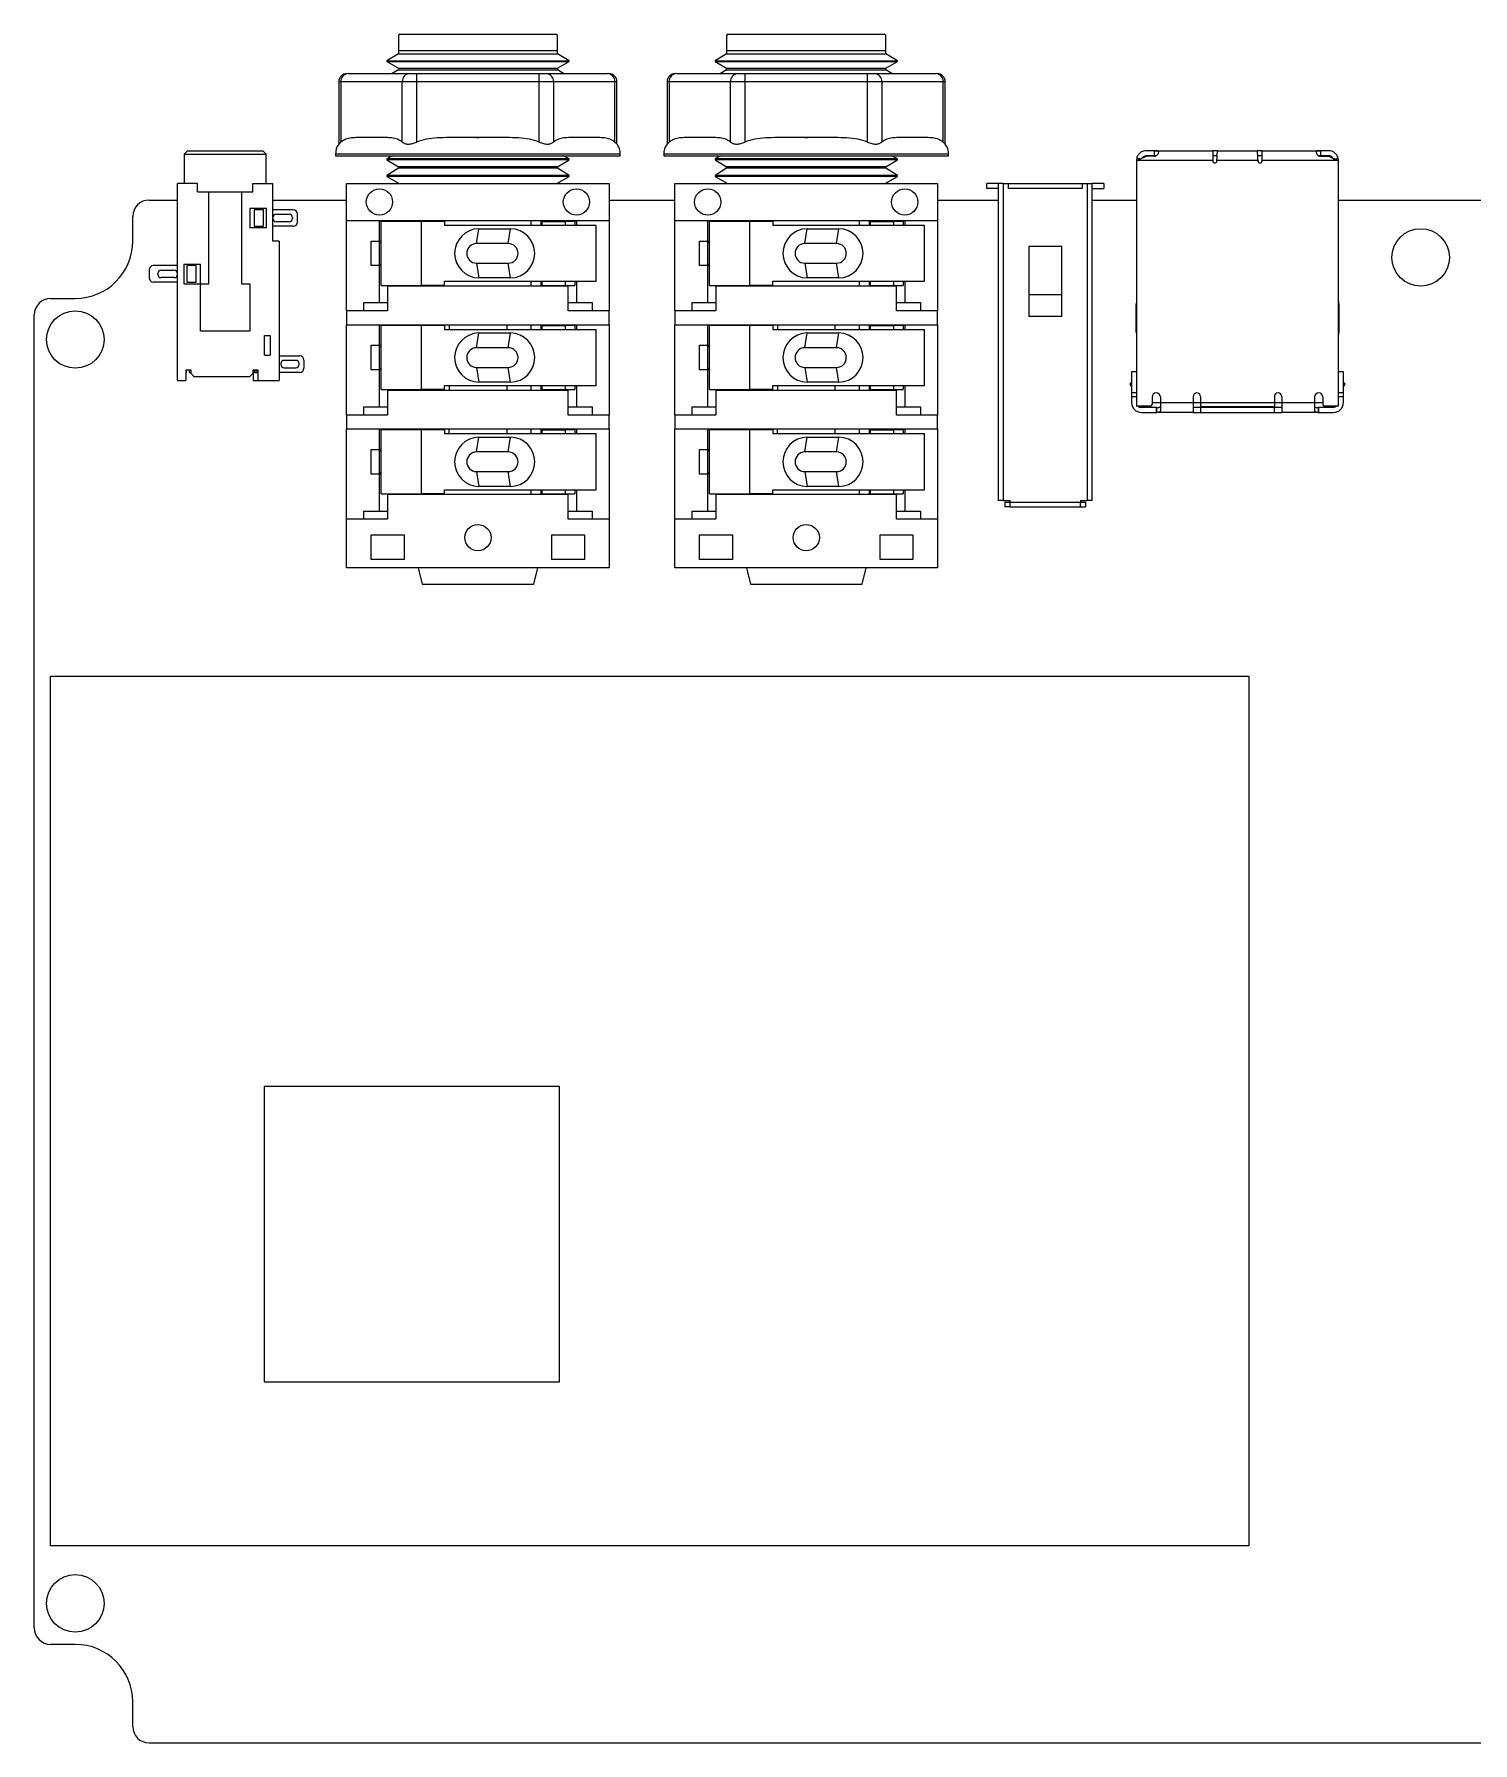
# Model space of a CAD drawing. Header units: millimetres. Extents: x 512 to 696, y 427 to 531.
# Drawn here: x 512.3 to 600, y 426.9 to 531 of the extents above; entities that cross this region are included whole.
import ezdxf

# ---------------------------------------------------------------- set-up
doc = ezdxf.new("R2010")
doc.units = ezdxf.units.MM

msp = doc.modelspace()

# ---------------------------------------------------------------- linework, layer by layer
at = {"color": 7, "linetype": 'Continuous', "lineweight": 15}
for p, q in [((534.51, 530.91), (534.51, 530.01)), ((544.21, 530.01), (544.21, 530.91)), ((554.51, 530.91), (554.51, 530.01)), ((564.21, 530.01), (564.21, 530.91)), ((534.51, 530.01), (534.51, 529.82)), ((534.51, 530.01), (544.21, 530.01)), ((544.21, 529.82), (544.21, 530.01)), ((554.51, 530.01), (554.51, 529.82)), ((554.51, 530.01), (564.21, 530.01)), ((564.21, 529.82), (564.21, 530.01)), ((534.51, 529.82), (533.81, 529.38)), ((533.81, 529.38), (533.81, 529.35)), ((533.81, 529.38), (544.91, 529.38)), ((533.81, 529.35), (534.51, 528.94)), ((533.81, 529.35), (544.91, 529.35)), ((534.51, 528.85), (534.13, 528.61)), ((534.51, 529.82), (544.21, 529.82)), ((534.51, 528.94), (534.51, 528.85)), ((534.51, 528.94), (544.21, 528.94)), ((534.51, 528.85), (544.21, 528.85)), ((544.91, 529.38), (544.21, 529.82)), ((544.21, 528.94), (544.91, 529.35)), ((544.21, 528.85), (544.21, 528.94)), ((544.58, 528.61), (544.21, 528.85)), ((544.91, 529.35), (544.91, 529.38)), ((554.51, 529.82), (553.81, 529.38)), ((553.81, 529.38), (553.81, 529.35)), ((553.81, 529.38), (564.91, 529.38)), ((553.81, 529.35), (554.51, 528.94)), ((553.81, 529.35), (564.91, 529.35)), ((554.51, 528.85), (554.13, 528.61)), ((554.51, 529.82), (564.21, 529.82)), ((554.51, 528.94), (554.51, 528.85)), ((554.51, 528.94), (564.21, 528.94)), ((554.51, 528.85), (564.21, 528.85)), ((564.91, 529.38), (564.21, 529.82)), ((564.21, 528.94), (564.91, 529.35)), ((564.21, 528.85), (564.21, 528.94)), ((564.58, 528.61), (564.21, 528.85)), ((564.91, 529.35), (564.91, 529.38)), ((530.88, 528.11), (530.88, 524.31)), ((531.01, 528.11), (531.01, 524.44)), ((534.75, 528.11), (531.01, 528.11)), ((531.45, 528.61), (535.18, 528.61)), ((534.75, 524.44), (534.75, 528.11)), ((535.62, 528.11), (534.75, 528.11)), ((535.62, 528.61), (535.62, 528.11)), ((535.62, 528.61), (543.09, 528.61)), ((535.62, 528.11), (535.62, 524.44)), ((543.09, 528.11), (535.62, 528.11)), ((543.09, 528.11), (543.09, 528.61)), ((543.09, 524.44), (543.09, 528.11)), ((543.96, 528.11), (543.09, 528.11)), ((543.53, 528.61), (547.27, 528.61)), ((543.96, 528.11), (543.96, 524.44)), ((547.7, 528.11), (543.96, 528.11)), ((547.7, 524.44), (547.7, 528.11)), ((547.83, 524.31), (547.83, 528.11)), ((550.88, 528.11), (550.88, 524.31)), ((551.01, 528.11), (551.01, 524.44)), ((554.75, 528.11), (551.01, 528.11)), ((551.45, 528.61), (555.18, 528.61)), ((554.75, 524.44), (554.75, 528.11)), ((555.62, 528.11), (554.75, 528.11)), ((555.62, 528.61), (555.62, 528.11)), ((555.62, 528.61), (563.09, 528.61)), ((555.62, 528.11), (555.62, 524.44)), ((563.09, 528.11), (555.62, 528.11)), ((563.09, 528.11), (563.09, 528.61)), ((563.09, 524.44), (563.09, 528.11)), ((563.96, 528.11), (563.09, 528.11)), ((563.53, 528.61), (567.27, 528.61)), ((563.96, 528.11), (563.96, 524.44)), ((567.7, 528.11), (563.96, 528.11)), ((567.7, 524.44), (567.7, 528.11)), ((567.83, 524.31), (567.83, 528.11)), ((539.36, 524.71), (537.62, 524.71)), ((539.28, 524.71), (539.43, 524.71)), ((541.1, 524.71), (539.36, 524.71)), ((559.36, 524.71), (557.62, 524.71)), ((559.28, 524.71), (559.43, 524.71)), ((561.1, 524.71), (559.36, 524.71)), ((521.66, 523.91), (521.46, 523.71)), ((521.46, 523.71), (521.46, 521.91)), ((521.46, 523.71), (523.96, 523.71)), ((521.66, 523.91), (526.26, 523.91)), ((523.96, 523.71), (526.46, 523.71)), ((526.46, 523.71), (526.26, 523.91)), ((526.46, 521.91), (526.46, 523.71)), ((530.68, 523.71), (530.68, 523.61)), ((548.03, 523.61), (548.03, 523.71)), ((550.68, 523.71), (550.68, 523.61)), ((568.03, 523.61), (568.03, 523.71)), ((580.58, 523.91), (580.08, 523.91)), ((580.58, 523.91), (584.13, 523.91)), ((580.58, 523.61), (580.58, 523.91)), ((584.13, 523.91), (584.13, 523.31)), ((584.42, 523.91), (584.13, 523.91)), ((584.42, 523.91), (586.83, 523.91)), ((587.13, 523.91), (586.83, 523.91)), ((587.13, 523.31), (587.13, 523.91)), ((587.13, 523.91), (590.68, 523.91)), ((590.68, 523.91), (590.68, 523.61)), ((591.18, 523.91), (590.68, 523.91)), ((530.68, 523.61), (548.03, 523.61)), ((534.13, 523.61), (533.81, 523.41)), ((533.81, 523.41), (533.81, 523.35)), ((544.91, 523.41), (533.81, 523.41)), ((533.81, 523.35), (534.51, 522.94)), ((544.91, 523.35), (533.81, 523.35)), ((534.51, 522.85), (533.81, 522.41)), ((534.51, 522.94), (534.51, 522.85)), ((544.21, 522.94), (534.51, 522.94)), ((544.21, 522.85), (534.51, 522.85)), ((544.21, 522.94), (544.91, 523.35)), ((544.21, 522.85), (544.21, 522.94)), ((544.91, 522.41), (544.21, 522.85)), ((544.91, 523.41), (544.58, 523.61)), ((544.91, 523.35), (544.91, 523.41)), ((550.68, 523.61), (568.03, 523.61)), ((554.13, 523.61), (553.81, 523.41)), ((553.81, 523.41), (553.81, 523.35)), ((564.91, 523.41), (553.81, 523.41)), ((553.81, 523.35), (554.51, 522.94)), ((564.91, 523.35), (553.81, 523.35)), ((554.51, 522.85), (553.81, 522.41)), ((554.51, 522.94), (554.51, 522.85)), ((564.21, 522.94), (554.51, 522.94)), ((564.21, 522.85), (554.51, 522.85)), ((564.21, 522.94), (564.91, 523.35)), ((564.21, 522.85), (564.21, 522.94)), ((564.91, 522.41), (564.21, 522.85)), ((564.91, 523.41), (564.58, 523.61)), ((564.91, 523.35), (564.91, 523.41)), ((579.49, 523.46), (579.47, 523.31)), ((579.48, 523.31), (580.08, 523.58)), ((579.48, 523.31), (579.48, 523.31)), ((579.48, 523.31), (579.48, 508.36)), ((584.13, 523.31), (579.48, 523.31)), ((579.69, 523.41), (579.49, 523.45)), ((580.58, 523.61), (580.08, 523.61)), ((580.58, 523.58), (580.08, 523.58)), ((580.33, 523.61), (580.29, 523.58)), ((584.39, 523.61), (584.13, 523.61)), ((584.13, 523.29), (584.13, 523.31)), ((584.38, 523.31), (584.38, 523.29)), ((586.88, 523.31), (584.38, 523.31)), ((587.13, 523.61), (586.86, 523.61)), ((586.88, 523.31), (586.88, 523.29)), ((587.13, 523.31), (587.13, 523.29)), ((591.78, 523.31), (587.13, 523.31)), ((590.68, 523.61), (590.59, 523.61)), ((591.18, 523.61), (590.68, 523.61)), ((590.68, 523.58), (591.18, 523.58)), ((590.96, 523.58), (590.93, 523.61)), ((591.18, 523.58), (591.78, 523.31)), ((591.47, 523.38), (591.76, 523.45)), ((591.78, 523.31), (591.76, 523.46)), ((591.78, 508.36), (591.78, 523.31)), ((591.78, 523.31), (591.78, 523.31)), ((521.06, 509.91), (521.06, 521.91)), ((522.27, 521.91), (521.06, 521.91)), ((522.27, 521.41), (522.27, 521.91)), ((525.64, 521.41), (525.64, 521.91)), ((525.64, 521.91), (526.86, 521.91)), ((526.86, 518.41), (526.86, 521.91)), ((531.36, 521.91), (547.36, 521.91)), ((531.36, 519.66), (531.36, 521.91)), ((533.81, 522.41), (533.81, 522.35)), ((544.91, 522.41), (533.81, 522.41)), ((533.81, 522.35), (534.56, 521.91)), ((544.91, 522.35), (533.81, 522.35)), ((544.16, 521.91), (544.91, 522.35)), ((544.91, 522.35), (544.91, 522.41)), ((547.36, 521.91), (547.36, 519.66)), ((551.36, 521.91), (567.36, 521.91)), ((551.36, 519.66), (551.36, 521.91)), ((553.81, 522.41), (553.81, 522.35)), ((564.91, 522.41), (553.81, 522.41)), ((553.81, 522.35), (554.56, 521.91)), ((564.91, 522.35), (553.81, 522.35)), ((564.16, 521.91), (564.91, 522.35)), ((564.91, 522.35), (564.91, 522.41)), ((567.36, 521.91), (567.36, 519.66)), ((570.36, 521.61), (570.36, 521.91)), ((571.06, 521.91), (570.36, 521.91)), ((571.06, 521.61), (570.36, 521.61)), ((571.36, 521.91), (571.06, 521.91)), ((571.06, 521.91), (571.06, 502.61)), ((571.36, 521.91), (571.36, 502.61)), ((571.36, 521.91), (571.67, 521.91)), ((571.67, 521.91), (571.67, 521.61)), ((571.67, 521.91), (576.17, 521.91)), ((576.17, 521.61), (571.67, 521.61)), ((576.17, 521.91), (576.17, 521.61)), ((576.17, 521.91), (576.48, 521.91)), ((576.48, 521.91), (576.48, 502.61)), ((576.48, 521.91), (576.78, 521.91)), ((576.78, 502.61), (576.78, 521.91)), ((577.48, 521.91), (576.78, 521.91)), ((576.78, 521.61), (577.48, 521.61)), ((577.48, 521.91), (577.48, 521.61)), ((519.33, 520.91), (521.06, 520.91)), ((522.27, 521.41), (525.64, 521.41)), ((522.96, 515.81), (522.96, 521.41)), ((524.96, 521.41), (524.96, 515.81)), ((526.86, 520.91), (531.36, 520.91)), ((547.36, 520.91), (551.36, 520.91)), ((567.36, 520.91), (571.06, 520.91)), ((576.78, 520.91), (579.48, 520.91)), ((591.78, 520.91), (601.8, 520.91)), ((518.33, 518.41), (518.33, 519.91)), ((525.46, 520.41), (526.47, 520.41)), ((525.46, 520.41), (525.46, 519.21)), ((525.72, 520.31), (525.72, 519.31)), ((526.29, 520.31), (525.72, 520.31)), ((526.29, 519.31), (526.29, 520.31)), ((526.47, 519.21), (526.47, 520.41)), ((528.11, 520.31), (526.86, 520.31)), ((527.06, 520.04), (527.86, 520.04)), ((527.86, 519.58), (527.06, 519.58)), ((528.06, 519.84), (528.06, 519.78)), ((528.36, 519.56), (528.36, 520.06)), ((531.36, 514.16), (531.36, 519.66)), ((531.36, 519.66), (547.36, 519.66)), ((533.36, 518.41), (533.36, 519.66)), ((533.46, 515.71), (533.46, 519.61)), ((535.92, 519.61), (533.46, 519.61)), ((533.86, 519.66), (533.86, 519.61)), ((535.92, 515.71), (535.92, 519.61)), ((537.32, 519.61), (535.92, 519.61)), ((536.13, 519.61), (536.13, 519.66)), ((537.32, 519.61), (537.32, 519.36)), ((542.58, 519.66), (542.58, 519.36)), ((543.19, 519.61), (543.19, 519.36)), ((543.26, 519.61), (543.19, 519.61)), ((543.26, 519.61), (543.26, 519.36)), ((543.26, 519.61), (544.68, 519.61)), ((545.26, 519.61), (544.68, 519.61)), ((544.86, 519.61), (544.86, 519.66)), ((545.26, 519.61), (545.26, 519.36)), ((545.36, 519.66), (545.36, 519.36)), ((547.36, 519.66), (547.36, 514.16)), ((551.36, 519.66), (567.36, 519.66)), ((551.36, 514.16), (551.36, 519.66)), ((553.36, 518.41), (553.36, 519.66)), ((553.46, 515.71), (553.46, 519.61)), ((555.92, 519.61), (553.46, 519.61)), ((553.86, 519.66), (553.86, 519.61)), ((555.92, 515.71), (555.92, 519.61)), ((557.32, 519.61), (555.92, 519.61)), ((556.13, 519.61), (556.13, 519.66)), ((557.32, 519.61), (557.32, 519.36)), ((562.58, 519.66), (562.58, 519.36)), ((563.19, 519.61), (563.19, 519.36)), ((563.26, 519.61), (563.19, 519.61)), ((563.26, 519.61), (563.26, 519.36)), ((563.26, 519.61), (564.68, 519.61)), ((565.26, 519.61), (564.68, 519.61)), ((564.86, 519.61), (564.86, 519.66)), ((565.26, 519.61), (565.26, 519.36)), ((565.36, 519.66), (565.36, 519.36)), ((567.36, 519.66), (567.36, 514.16)), ((526.47, 519.21), (525.46, 519.21)), ((525.72, 519.31), (526.29, 519.31)), ((528.11, 519.31), (526.86, 519.31)), ((546.56, 519.36), (537.32, 519.36)), ((539.27, 518.26), (539.41, 519.16)), ((539.41, 519.16), (541.35, 519.16)), ((541.21, 518.26), (541.35, 519.16)), ((546.56, 515.96), (546.56, 519.36)), ((566.56, 519.36), (557.32, 519.36)), ((559.27, 518.26), (559.41, 519.16)), ((559.41, 519.16), (561.35, 519.16)), ((561.21, 518.26), (561.35, 519.16)), ((566.56, 515.96), (566.56, 519.36)), ((527.26, 518.41), (526.86, 518.41)), ((527.26, 518.41), (527.26, 509.91)), ((532.86, 516.91), (532.86, 518.41)), ((532.86, 518.41), (533.36, 518.41)), ((533.36, 516.91), (533.36, 518.41)), ((533.36, 518.41), (533.46, 518.41)), ((533.46, 518.31), (533.36, 518.31)), ((541.21, 518.26), (539.27, 518.26)), ((552.86, 518.41), (553.36, 518.41)), ((552.86, 516.91), (552.86, 518.41)), ((553.36, 516.91), (553.36, 518.41)), ((553.36, 518.41), (553.46, 518.41)), ((553.46, 518.31), (553.36, 518.31)), ((561.21, 518.26), (559.27, 518.26)), ((572.92, 518.1), (574.92, 518.1)), ((572.92, 518.1), (572.92, 513.82)), ((574.92, 513.82), (574.92, 518.1)), ((519.33, 516.66), (519.33, 516.16)), ((521.06, 516.91), (519.58, 516.91)), ((519.86, 516.38), (519.86, 516.44)), ((520.06, 516.64), (520.86, 516.64)), ((521.45, 517.01), (522.46, 517.01)), ((521.45, 517.01), (521.45, 515.81)), ((521.62, 516.91), (521.62, 515.91)), ((522.19, 516.91), (521.62, 516.91)), ((522.19, 515.91), (522.19, 516.91)), ((522.46, 515.81), (522.46, 517.01)), ((533.36, 516.91), (532.86, 516.91)), ((533.36, 517.01), (533.46, 517.01)), ((533.36, 514.66), (533.36, 516.91)), ((533.46, 516.91), (533.36, 516.91)), ((539.27, 517.06), (539.41, 516.16)), ((539.27, 517.06), (541.21, 517.06)), ((541.35, 516.16), (541.21, 517.06)), ((553.36, 516.91), (552.86, 516.91)), ((553.36, 517.01), (553.46, 517.01)), ((553.36, 514.66), (553.36, 516.91)), ((553.46, 516.91), (553.36, 516.91)), ((559.27, 517.06), (559.41, 516.16)), ((559.27, 517.06), (561.21, 517.06)), ((561.35, 516.16), (561.21, 517.06)), ((521.06, 515.91), (519.58, 515.91)), ((520.86, 516.18), (520.06, 516.18)), ((521.45, 515.81), (522.46, 515.81)), ((521.62, 515.91), (522.19, 515.91)), ((522.46, 515.81), (522.96, 515.81)), ((522.46, 512.91), (522.46, 515.81)), ((524.96, 515.81), (525.46, 515.81)), ((525.46, 515.81), (525.46, 512.91)), ((533.46, 515.71), (535.92, 515.71)), ((533.86, 515.71), (533.86, 515.66)), ((544.86, 515.66), (533.86, 515.66)), ((533.86, 515.66), (533.86, 514.16)), ((537.32, 515.71), (535.92, 515.71)), ((536.13, 515.66), (536.13, 515.71)), ((537.32, 515.96), (546.56, 515.96)), ((537.32, 515.71), (537.32, 515.96)), ((541.35, 516.16), (539.41, 516.16)), ((542.58, 515.96), (542.58, 515.66)), ((543.19, 515.96), (543.19, 515.71)), ((543.19, 515.71), (543.26, 515.71)), ((543.26, 515.96), (543.26, 515.71)), ((543.26, 515.71), (544.68, 515.71)), ((544.68, 515.71), (545.26, 515.71)), ((544.86, 515.66), (544.86, 515.71)), ((544.86, 514.16), (544.86, 515.66)), ((545.26, 515.96), (545.26, 515.71)), ((545.36, 515.96), (545.36, 514.66)), ((553.46, 515.71), (555.92, 515.71)), ((553.86, 515.71), (553.86, 515.66)), ((553.86, 515.66), (553.86, 514.16)), ((564.86, 515.66), (553.86, 515.66)), ((557.32, 515.71), (555.92, 515.71)), ((556.13, 515.66), (556.13, 515.71)), ((557.32, 515.96), (566.56, 515.96)), ((557.32, 515.71), (557.32, 515.96)), ((561.35, 516.16), (559.41, 516.16)), ((562.58, 515.96), (562.58, 515.66)), ((563.19, 515.96), (563.19, 515.71)), ((563.19, 515.71), (563.26, 515.71)), ((563.26, 515.96), (563.26, 515.71)), ((563.26, 515.71), (564.68, 515.71)), ((564.68, 515.71), (565.26, 515.71)), ((564.86, 515.66), (564.86, 515.71)), ((564.86, 514.16), (564.86, 515.66)), ((565.26, 515.96), (565.26, 515.71)), ((565.36, 515.96), (565.36, 514.66)), ((513.33, 514.91), (514.83, 514.91)), ((532.41, 514.16), (532.41, 514.66)), ((532.41, 514.66), (533.36, 514.66)), ((533.36, 514.66), (533.86, 514.66)), ((544.86, 514.66), (545.36, 514.66)), ((545.36, 514.66), (546.31, 514.66)), ((546.31, 514.66), (546.31, 514.16)), ((552.41, 514.16), (552.41, 514.66)), ((552.41, 514.66), (553.36, 514.66)), ((553.36, 514.66), (553.86, 514.66)), ((564.86, 514.66), (565.36, 514.66)), ((565.36, 514.66), (566.31, 514.66)), ((566.31, 514.66), (566.31, 514.16)), ((572.92, 515.15), (574.92, 515.15)), ((579.46, 512.85), (579.46, 514.57)), ((579.46, 513.66), (579.46, 514.57)), ((579.46, 514.57), (579.46, 514.57)), ((579.46, 514.57), (579.46, 514.57)), ((579.48, 514.75), (579.48, 512.67)), ((591.78, 512.67), (591.78, 514.75)), ((591.79, 512.85), (591.79, 514.57)), ((591.8, 514.57), (591.79, 514.57)), ((591.8, 514.57), (591.8, 513.66)), ((512.33, 433.91), (512.33, 513.91)), ((533.86, 514.16), (531.36, 514.16)), ((531.36, 514.16), (531.36, 513.31)), ((531.36, 513.31), (547.36, 513.31)), ((531.36, 507.81), (531.36, 513.31)), ((533.36, 512.06), (533.36, 513.31)), ((533.46, 509.36), (533.46, 513.26)), ((535.92, 513.26), (533.46, 513.26)), ((533.86, 513.31), (533.86, 513.26)), ((535.92, 509.36), (535.92, 513.26)), ((537.32, 513.26), (535.92, 513.26)), ((536.13, 513.26), (536.13, 513.31)), ((537.32, 513.26), (537.32, 513.01)), ((537.61, 513.31), (537.61, 513.01)), ((541.11, 513.31), (541.11, 513.01)), ((542.58, 513.31), (542.58, 513.01)), ((543.19, 513.26), (543.19, 513.01)), ((543.26, 513.26), (543.19, 513.26)), ((543.26, 513.26), (543.26, 513.01)), ((543.26, 513.26), (544.68, 513.26)), ((545.26, 513.26), (544.68, 513.26)), ((547.36, 514.16), (544.86, 514.16)), ((544.86, 513.26), (544.86, 513.31)), ((545.26, 513.26), (545.26, 513.01)), ((545.36, 513.31), (545.36, 513.01)), ((547.36, 513.31), (547.36, 514.16)), ((547.36, 513.31), (547.36, 507.81)), ((553.86, 514.16), (551.36, 514.16)), ((551.36, 514.16), (551.36, 513.31)), ((551.36, 513.31), (567.36, 513.31)), ((551.36, 507.81), (551.36, 513.31)), ((553.36, 512.06), (553.36, 513.31)), ((553.46, 509.36), (553.46, 513.26)), ((555.92, 513.26), (553.46, 513.26)), ((553.86, 513.31), (553.86, 513.26)), ((555.92, 509.36), (555.92, 513.26)), ((557.32, 513.26), (555.92, 513.26)), ((556.13, 513.26), (556.13, 513.31)), ((557.32, 513.26), (557.32, 513.01)), ((557.61, 513.31), (557.61, 513.01)), ((561.11, 513.31), (561.11, 513.01)), ((562.58, 513.31), (562.58, 513.01)), ((563.19, 513.26), (563.19, 513.01)), ((563.26, 513.26), (563.19, 513.26)), ((563.26, 513.26), (563.26, 513.01)), ((563.26, 513.26), (564.68, 513.26)), ((565.26, 513.26), (564.68, 513.26)), ((567.36, 514.16), (564.86, 514.16)), ((564.86, 513.26), (564.86, 513.31)), ((565.26, 513.26), (565.26, 513.01)), ((565.36, 513.31), (565.36, 513.01)), ((567.36, 513.31), (567.36, 514.16)), ((567.36, 513.31), (567.36, 507.81)), ((574.92, 513.82), (572.92, 513.82)), ((579.46, 512.85), (579.46, 513.66)), ((591.8, 513.66), (591.8, 512.85)), ((525.46, 512.91), (522.46, 512.91)), ((526.36, 512.66), (526.71, 512.66)), ((526.36, 511.46), (526.36, 512.66)), ((526.71, 512.66), (526.71, 511.46)), ((546.56, 513.01), (537.32, 513.01)), ((539.27, 511.91), (539.41, 512.81)), ((539.41, 512.81), (541.35, 512.81)), ((541.21, 511.91), (541.35, 512.81)), ((546.56, 509.61), (546.56, 513.01)), ((566.56, 513.01), (557.32, 513.01)), ((559.27, 511.91), (559.41, 512.81)), ((559.41, 512.81), (561.35, 512.81)), ((561.21, 511.91), (561.35, 512.81)), ((566.56, 509.61), (566.56, 513.01)), ((579.46, 512.85), (579.46, 512.85)), ((591.79, 512.85), (591.8, 512.85)), ((526.36, 511.46), (526.71, 511.46)), ((527.26, 511.41), (528.51, 511.41)), ((528.26, 511.14), (527.56, 511.14)), ((528.76, 511.16), (528.76, 510.66)), ((532.86, 510.56), (532.86, 512.06)), ((532.86, 512.06), (533.36, 512.06)), ((533.36, 510.56), (533.36, 512.06)), ((533.36, 512.06), (533.46, 512.06)), ((533.46, 511.96), (533.36, 511.96)), ((541.21, 511.91), (539.27, 511.91)), ((552.86, 512.06), (553.36, 512.06)), ((552.86, 510.56), (552.86, 512.06)), ((553.36, 510.56), (553.36, 512.06)), ((553.36, 512.06), (553.46, 512.06)), ((553.46, 511.96), (553.36, 511.96)), ((561.21, 511.91), (559.27, 511.91)), ((521.56, 510.56), (521.86, 510.56)), ((521.56, 510.56), (521.56, 509.91)), ((521.56, 510.41), (521.59, 510.41)), ((521.59, 510.56), (521.59, 510.41)), ((521.79, 510.41), (521.79, 510.56)), ((521.79, 510.41), (521.86, 510.41)), ((521.86, 510.56), (521.86, 510.36)), ((522.06, 510.16), (521.86, 510.36)), ((522.06, 510.16), (525.46, 510.16)), ((525.66, 510.36), (525.46, 510.16)), ((525.66, 510.56), (525.96, 510.56)), ((525.66, 510.36), (525.66, 510.56)), ((525.74, 510.41), (525.66, 510.41)), ((525.66, 510.36), (525.66, 509.91)), ((525.74, 510.51), (525.94, 510.51)), ((525.74, 510.41), (525.74, 510.51)), ((525.74, 510.41), (525.94, 510.41)), ((525.94, 510.51), (525.94, 510.41)), ((525.94, 510.41), (525.96, 510.41)), ((525.96, 510.56), (525.96, 509.91)), ((528.51, 510.41), (527.26, 510.41)), ((527.36, 510.94), (527.36, 510.88)), ((527.56, 510.68), (528.26, 510.68)), ((528.46, 510.88), (528.46, 510.94)), ((533.36, 510.56), (532.86, 510.56)), ((533.36, 510.66), (533.46, 510.66)), ((533.36, 508.31), (533.36, 510.56)), ((533.46, 510.56), (533.36, 510.56)), ((539.27, 510.71), (539.41, 509.81)), ((539.27, 510.71), (541.21, 510.71)), ((541.35, 509.81), (541.21, 510.71)), ((553.36, 510.56), (552.86, 510.56)), ((553.36, 510.66), (553.46, 510.66)), ((553.36, 508.31), (553.36, 510.56)), ((553.46, 510.56), (553.36, 510.56)), ((559.27, 510.71), (559.41, 509.81)), ((559.27, 510.71), (561.21, 510.71)), ((561.35, 509.81), (561.21, 510.71)), ((579.18, 510.44), (579.18, 509.17)), ((579.48, 510.44), (579.18, 510.44)), ((592.08, 510.44), (591.78, 510.44)), ((592.08, 509.17), (592.08, 510.44)), ((521.06, 509.91), (521.56, 509.91)), ((525.66, 509.91), (525.96, 509.91)), ((525.96, 509.91), (527.26, 509.91)), ((533.46, 509.36), (535.92, 509.36)), ((533.86, 509.36), (533.86, 509.31)), ((544.86, 509.31), (533.86, 509.31)), ((533.86, 509.31), (533.86, 507.81)), ((537.32, 509.36), (535.92, 509.36)), ((536.13, 509.31), (536.13, 509.36)), ((537.32, 509.61), (546.56, 509.61)), ((537.32, 509.36), (537.32, 509.61)), ((537.61, 509.61), (537.61, 509.31)), ((541.35, 509.81), (539.41, 509.81)), ((541.11, 509.61), (541.11, 509.31)), ((542.58, 509.61), (542.58, 509.31)), ((543.19, 509.61), (543.19, 509.36)), ((543.19, 509.36), (543.26, 509.36)), ((543.26, 509.61), (543.26, 509.36)), ((543.26, 509.36), (544.68, 509.36)), ((544.68, 509.36), (545.26, 509.36)), ((544.86, 509.31), (544.86, 509.36)), ((544.86, 507.81), (544.86, 509.31)), ((545.26, 509.61), (545.26, 509.36)), ((545.36, 509.61), (545.36, 508.31)), ((553.46, 509.36), (555.92, 509.36)), ((553.86, 509.36), (553.86, 509.31)), ((564.86, 509.31), (553.86, 509.31)), ((553.86, 509.31), (553.86, 507.81)), ((557.32, 509.36), (555.92, 509.36)), ((556.13, 509.31), (556.13, 509.36)), ((557.32, 509.61), (566.56, 509.61)), ((557.32, 509.36), (557.32, 509.61)), ((557.61, 509.61), (557.61, 509.31)), ((561.35, 509.81), (559.41, 509.81)), ((561.11, 509.61), (561.11, 509.31)), ((562.58, 509.61), (562.58, 509.31)), ((563.19, 509.61), (563.19, 509.36)), ((563.19, 509.36), (563.26, 509.36)), ((563.26, 509.61), (563.26, 509.36)), ((563.26, 509.36), (564.68, 509.36)), ((564.68, 509.36), (565.26, 509.36)), ((564.86, 509.31), (564.86, 509.36)), ((564.86, 507.81), (564.86, 509.31)), ((565.26, 509.61), (565.26, 509.36)), ((565.36, 509.61), (565.36, 508.31)), ((579.18, 509.77), (579.07, 509.71)), ((579.07, 509.71), (579.18, 509.51)), ((579.18, 509.17), (579.18, 508.92)), ((579.48, 509.17), (579.18, 509.17)), ((592.08, 509.17), (591.78, 509.17)), ((592.19, 509.71), (592.08, 509.77)), ((592.08, 509.51), (592.19, 509.71)), ((592.08, 508.92), (592.08, 509.17)), ((532.41, 507.81), (532.41, 508.31)), ((532.41, 508.31), (533.36, 508.31)), ((533.36, 508.31), (533.86, 508.31)), ((544.86, 508.31), (545.36, 508.31)), ((545.36, 508.31), (546.31, 508.31)), ((546.31, 508.31), (546.31, 507.81)), ((552.41, 507.81), (552.41, 508.31)), ((552.41, 508.31), (553.36, 508.31)), ((553.36, 508.31), (553.86, 508.31)), ((564.86, 508.31), (565.36, 508.31)), ((565.36, 508.31), (566.31, 508.31)), ((566.31, 508.31), (566.31, 507.81)), ((579.18, 508.92), (579.18, 508.57)), ((579.48, 508.92), (579.18, 508.92)), ((580.33, 508.36), (579.48, 508.36)), ((580.68, 508.27), (579.78, 508.27)), ((580.43, 508.91), (580.43, 508.46)), ((580.93, 508.56), (580.43, 508.56)), ((580.72, 508.27), (580.68, 508.27)), ((580.68, 508.27), (580.68, 507.97)), ((580.72, 507.97), (580.72, 508.27)), ((580.93, 508.91), (580.93, 508.57)), ((580.93, 508.57), (582.93, 508.57)), ((580.93, 508.57), (580.93, 508.06)), ((582.93, 508.94), (582.93, 508.57)), ((582.93, 508.57), (582.93, 507.97)), ((583.38, 508.56), (582.93, 508.56)), ((583.38, 508.27), (582.93, 508.27)), ((583.38, 508.94), (583.38, 508.57)), ((583.38, 508.57), (587.88, 508.57)), ((583.38, 508.57), (583.38, 508.3)), ((587.88, 508.3), (583.38, 508.3)), ((587.88, 508.27), (583.38, 508.27)), ((583.38, 508.27), (583.38, 507.97)), ((587.88, 508.94), (587.88, 508.57)), ((587.88, 508.57), (587.88, 508.3)), ((588.33, 508.56), (587.88, 508.56)), ((588.33, 508.27), (587.88, 508.27)), ((587.88, 507.97), (587.88, 508.27)), ((588.33, 508.94), (588.33, 508.57)), ((588.33, 508.57), (590.33, 508.57)), ((588.33, 508.57), (588.33, 507.97)), ((590.33, 508.91), (590.33, 508.57)), ((590.33, 508.57), (590.33, 508.06)), ((590.83, 508.56), (590.33, 508.56)), ((590.54, 508.27), (590.54, 507.97)), ((590.58, 508.27), (590.54, 508.27)), ((591.48, 508.27), (590.58, 508.27)), ((590.58, 507.97), (590.58, 508.27)), ((590.83, 508.91), (590.83, 508.46)), ((591.78, 508.36), (590.93, 508.36)), ((592.08, 508.92), (591.78, 508.92)), ((592.08, 508.57), (592.08, 508.92)), ((533.86, 507.81), (531.36, 507.81)), ((531.36, 507.81), (531.36, 506.96)), ((547.36, 507.81), (544.86, 507.81)), ((547.36, 506.96), (547.36, 507.81)), ((553.86, 507.81), (551.36, 507.81)), ((551.36, 507.81), (551.36, 506.96)), ((567.36, 507.81), (564.86, 507.81)), ((567.36, 506.96), (567.36, 507.81)), ((579.78, 507.97), (580.68, 507.97)), ((580.68, 507.97), (580.72, 507.97)), ((582.93, 507.97), (580.72, 507.97)), ((582.93, 507.97), (583.38, 507.97)), ((583.38, 507.97), (587.88, 507.97)), ((587.88, 507.97), (588.33, 507.97)), ((590.54, 507.97), (588.33, 507.97)), ((590.54, 507.97), (590.58, 507.97)), ((590.58, 507.97), (591.48, 507.97)), ((531.36, 506.96), (547.36, 506.96)), ((531.36, 501.46), (531.36, 506.96)), ((533.36, 505.71), (533.36, 506.96)), ((533.46, 503.01), (533.46, 506.91)), ((535.92, 506.91), (533.46, 506.91)), ((533.86, 506.96), (533.86, 506.91)), ((535.92, 503.01), (535.92, 506.91)), ((537.32, 506.91), (535.92, 506.91)), ((536.13, 506.91), (536.13, 506.96)), ((537.32, 506.91), (537.32, 506.66)), ((546.56, 506.66), (537.32, 506.66)), ((537.61, 506.66), (537.61, 506.96)), ((539.27, 505.56), (539.41, 506.46)), ((539.41, 506.46), (541.35, 506.46)), ((541.11, 506.96), (541.11, 506.66)), ((541.21, 505.56), (541.35, 506.46)), ((542.58, 506.96), (542.58, 506.66)), ((543.19, 506.91), (543.19, 506.66)), ((543.26, 506.91), (543.19, 506.91)), ((543.26, 506.91), (543.26, 506.66)), ((543.26, 506.91), (544.68, 506.91)), ((545.26, 506.91), (544.68, 506.91)), ((544.86, 506.91), (544.86, 506.96)), ((545.26, 506.91), (545.26, 506.66)), ((545.36, 506.96), (545.36, 506.66)), ((546.56, 503.26), (546.56, 506.66)), ((547.36, 506.96), (547.36, 501.46)), ((551.36, 506.96), (567.36, 506.96)), ((551.36, 501.46), (551.36, 506.96)), ((553.36, 505.71), (553.36, 506.96)), ((553.46, 503.01), (553.46, 506.91)), ((555.92, 506.91), (553.46, 506.91)), ((553.86, 506.96), (553.86, 506.91)), ((555.92, 503.01), (555.92, 506.91)), ((557.32, 506.91), (555.92, 506.91)), ((556.13, 506.91), (556.13, 506.96)), ((557.32, 506.91), (557.32, 506.66)), ((566.56, 506.66), (557.32, 506.66)), ((557.61, 506.66), (557.61, 506.96)), ((559.27, 505.56), (559.41, 506.46)), ((559.41, 506.46), (561.35, 506.46)), ((561.11, 506.96), (561.11, 506.66)), ((561.21, 505.56), (561.35, 506.46)), ((562.58, 506.96), (562.58, 506.66)), ((563.19, 506.91), (563.19, 506.66)), ((563.26, 506.91), (563.19, 506.91)), ((563.26, 506.91), (563.26, 506.66)), ((563.26, 506.91), (564.68, 506.91)), ((565.26, 506.91), (564.68, 506.91)), ((564.86, 506.91), (564.86, 506.96)), ((565.26, 506.91), (565.26, 506.66)), ((565.36, 506.96), (565.36, 506.66)), ((566.56, 503.26), (566.56, 506.66)), ((567.36, 506.96), (567.36, 501.46)), ((532.86, 504.21), (532.86, 505.71)), ((532.86, 505.71), (533.36, 505.71)), ((533.36, 504.21), (533.36, 505.71)), ((533.36, 505.71), (533.46, 505.71)), ((533.46, 505.61), (533.36, 505.61)), ((541.21, 505.56), (539.27, 505.56)), ((552.86, 505.71), (553.36, 505.71)), ((552.86, 504.21), (552.86, 505.71)), ((553.36, 504.21), (553.36, 505.71)), ((553.36, 505.71), (553.46, 505.71)), ((553.46, 505.61), (553.36, 505.61)), ((561.21, 505.56), (559.27, 505.56)), ((533.36, 504.21), (532.86, 504.21)), ((533.36, 504.31), (533.46, 504.31)), ((533.36, 501.96), (533.36, 504.21)), ((533.46, 504.21), (533.36, 504.21)), ((539.27, 504.36), (539.41, 503.46)), ((539.27, 504.36), (541.21, 504.36)), ((541.35, 503.46), (541.21, 504.36)), ((553.36, 504.21), (552.86, 504.21)), ((553.36, 504.31), (553.46, 504.31)), ((553.36, 501.96), (553.36, 504.21)), ((553.46, 504.21), (553.36, 504.21)), ((559.27, 504.36), (559.41, 503.46)), ((559.27, 504.36), (561.21, 504.36)), ((561.35, 503.46), (561.21, 504.36)), ((533.46, 503.01), (535.92, 503.01)), ((533.86, 503.01), (533.86, 502.96)), ((544.86, 502.96), (533.86, 502.96)), ((533.86, 502.96), (533.86, 501.46)), ((537.32, 503.01), (535.92, 503.01)), ((536.13, 502.96), (536.13, 503.01)), ((537.32, 503.26), (546.56, 503.26)), ((537.32, 503.01), (537.32, 503.26)), ((541.35, 503.46), (539.41, 503.46)), ((542.58, 503.26), (542.58, 502.96)), ((543.19, 503.26), (543.19, 503.01)), ((543.19, 503.01), (543.26, 503.01)), ((543.26, 503.26), (543.26, 503.01)), ((543.26, 503.01), (544.68, 503.01)), ((544.68, 503.01), (545.26, 503.01)), ((544.86, 502.96), (544.86, 503.01)), ((544.86, 501.46), (544.86, 502.96)), ((545.26, 503.26), (545.26, 503.01)), ((545.36, 503.26), (545.36, 501.96)), ((553.46, 503.01), (555.92, 503.01)), ((553.86, 503.01), (553.86, 502.96)), ((553.86, 502.96), (553.86, 501.46)), ((564.86, 502.96), (553.86, 502.96)), ((557.32, 503.01), (555.92, 503.01)), ((556.13, 502.96), (556.13, 503.01)), ((557.32, 503.26), (566.56, 503.26)), ((557.32, 503.01), (557.32, 503.26)), ((561.35, 503.46), (559.41, 503.46)), ((562.58, 503.26), (562.58, 502.96)), ((563.19, 503.26), (563.19, 503.01)), ((563.19, 503.01), (563.26, 503.01)), ((563.26, 503.26), (563.26, 503.01)), ((563.26, 503.01), (564.68, 503.01)), ((564.68, 503.01), (565.26, 503.01)), ((564.86, 502.96), (564.86, 503.01)), ((564.86, 501.46), (564.86, 502.96)), ((565.26, 503.26), (565.26, 503.01)), ((565.36, 503.26), (565.36, 501.96)), ((532.41, 501.46), (532.41, 501.96)), ((532.41, 501.96), (533.36, 501.96)), ((533.36, 501.96), (533.86, 501.96)), ((544.86, 501.96), (545.36, 501.96)), ((545.36, 501.96), (546.31, 501.96)), ((546.31, 501.96), (546.31, 501.46)), ((552.41, 501.46), (552.41, 501.96)), ((552.41, 501.96), (553.36, 501.96)), ((553.36, 501.96), (553.86, 501.96)), ((564.86, 501.96), (565.36, 501.96)), ((565.36, 501.96), (566.31, 501.96)), ((566.31, 501.96), (566.31, 501.46)), ((571.36, 502.61), (571.06, 502.61)), ((571.36, 502.61), (571.77, 502.61)), ((571.46, 502.51), (571.77, 502.51)), ((571.46, 502.51), (571.46, 502.21)), ((571.77, 502.21), (571.46, 502.21)), ((571.77, 502.61), (571.77, 502.51)), ((571.77, 502.51), (576.07, 502.51)), ((571.77, 502.51), (571.77, 502.21)), ((571.77, 502.21), (576.07, 502.21)), ((576.07, 502.61), (576.48, 502.61)), ((576.07, 502.61), (576.07, 502.51)), ((576.07, 502.21), (576.07, 502.51)), ((576.07, 502.51), (576.38, 502.51)), ((576.07, 502.21), (576.38, 502.21)), ((576.38, 502.51), (576.38, 502.21)), ((576.78, 502.61), (576.48, 502.61)), ((533.86, 501.46), (531.36, 501.46)), ((531.36, 498.51), (531.36, 501.46)), ((547.36, 501.46), (544.86, 501.46)), ((547.36, 501.46), (547.36, 498.51)), ((553.86, 501.46), (551.36, 501.46)), ((551.36, 498.51), (551.36, 501.46)), ((567.36, 501.46), (564.86, 501.46)), ((567.36, 501.46), (567.36, 498.51)), ((532.86, 499.01), (532.86, 500.51)), ((532.86, 500.51), (534.86, 500.51)), ((534.86, 500.51), (534.86, 499.01)), ((543.86, 499.01), (543.86, 500.51)), ((543.86, 500.51), (545.86, 500.51)), ((545.86, 500.51), (545.86, 499.01)), ((552.86, 499.01), (552.86, 500.51)), ((552.86, 500.51), (554.86, 500.51)), ((554.86, 500.51), (554.86, 499.01)), ((563.86, 499.01), (563.86, 500.51)), ((563.86, 500.51), (565.86, 500.51)), ((565.86, 500.51), (565.86, 499.01)), ((534.86, 499.01), (532.86, 499.01)), ((545.86, 499.01), (543.86, 499.01)), ((554.86, 499.01), (552.86, 499.01)), ((565.86, 499.01), (563.86, 499.01)), ((547.36, 498.51), (531.36, 498.51)), ((535.71, 498.51), (535.96, 497.51)), ((542.76, 497.51), (543.01, 498.51)), ((567.36, 498.51), (551.36, 498.51)), ((555.71, 498.51), (555.96, 497.51)), ((562.76, 497.51), (563.01, 498.51)), ((535.96, 497.51), (542.76, 497.51)), ((555.96, 497.51), (562.76, 497.51)), ((513.33, 491.91), (586.33, 491.91)), ((513.33, 438.91), (513.33, 491.91)), ((586.33, 491.91), (586.33, 438.91)), ((544.33, 466.91), (526.33, 466.91)), ((526.33, 466.91), (526.33, 448.91)), ((544.33, 448.91), (544.33, 466.91)), ((526.33, 448.91), (544.33, 448.91)), ((586.33, 438.91), (513.33, 438.91)), ((514.83, 432.91), (513.33, 432.91)), ((518.33, 427.91), (518.33, 429.41)), ((519.33, 426.91), (689.33, 426.91))]:
    msp.add_line(p, q, dxfattribs=at)
at = {"color": 8, "linetype": 'Continuous', "lineweight": 15}
for p, q in [((531.01, 528.11), (530.88, 528.11)), ((547.83, 528.11), (547.7, 528.11)), ((551.01, 528.11), (550.88, 528.11)), ((567.83, 528.11), (567.7, 528.11)), ((548.03, 523.71), (530.68, 523.71)), ((568.03, 523.71), (550.68, 523.71)), ((544.68, 519.61), (544.68, 519.36)), ((564.68, 519.61), (564.68, 519.36)), ((544.68, 515.96), (544.68, 515.71)), ((564.68, 515.96), (564.68, 515.71)), ((544.68, 513.26), (544.68, 513.01)), ((564.68, 513.26), (564.68, 513.01)), ((544.68, 509.61), (544.68, 509.36)), ((564.68, 509.61), (564.68, 509.36)), ((544.68, 506.91), (544.68, 506.66)), ((564.68, 506.91), (564.68, 506.66)), ((544.68, 503.26), (544.68, 503.01)), ((564.68, 503.26), (564.68, 503.01))]:
    msp.add_line(p, q, dxfattribs=at)
at = {"color": 7, "linetype": 'Continuous', "lineweight": 15}
for centre, radius in [((533.36, 520.79), 0.8), ((545.36, 520.79), 0.8), ((553.36, 520.79), 0.8), ((565.36, 520.79), 0.8), ((596.79, 517.41), 1.75), ((514.83, 512.41), 1.75), ((539.36, 500.34), 0.8), ((559.36, 500.34), 0.8), ((514.83, 435.41), 1.75)]:
    msp.add_circle(centre, radius, dxfattribs=at)
for centre, radius, start, end in [((534.61, 530.91), 0.1, 90, 180), ((544.11, 530.91), 0.1, 0, 90), ((554.61, 530.91), 0.1, 90, 180), ((564.11, 530.91), 0.1, 0, 90), ((531.38, 528.11), 0.5, 90, 180), ((531.48, 528.14), 0.47, 94.4011, 183.8118), ((535.22, 528.14), 0.47, 94.4011, 183.8118), ((543.49, 528.14), 0.47, 356.1882, 85.5989), ((547.23, 528.14), 0.47, 356.1882, 85.5989), ((547.33, 528.11), 0.5, 0, 90), ((551.38, 528.11), 0.5, 90, 180), ((551.48, 528.14), 0.47, 94.4016, 183.8113), ((555.22, 528.14), 0.47, 94.4016, 183.8113), ((563.49, 528.14), 0.47, 356.1887, 85.5984), ((567.23, 528.14), 0.47, 356.1887, 85.5984), ((567.33, 528.11), 0.5, 0, 90), ((531.68, 523.71), 1, 143.261, 180), ((547.03, 523.71), 1, 0, 36.716), ((551.68, 523.71), 1, 143.261, 180), ((567.03, 523.71), 1, 0, 36.716), ((584.25, 523.29), 0.125, 180, 0), ((587, 523.29), 0.125, 180, 0), ((591.18, 523.31), 0.3, 31.3604, 90), ((519.33, 519.91), 1, 90, 180), ((527.06, 519.84), 0.2, 90, 180), ((527.06, 519.78), 0.2, 180, 270), ((527.86, 519.84), 0.2, 0, 90), ((527.86, 519.78), 0.2, 270, 0), ((528.11, 520.06), 0.25, 0, 90), ((528.11, 519.56), 0.25, 270, 0), ((539.44, 517.66), 1.5, 91.1642, 268.8358), ((541.32, 517.66), 1.5, 271.1642, 88.8358), ((559.44, 517.66), 1.5, 91.1642, 268.8358), ((561.32, 517.66), 1.5, 271.1641, 88.8359), ((514.83, 518.41), 3.5, 270, 0), ((539.28, 517.66), 0.6, 91.2916, 268.7084), ((541.2, 517.66), 0.6, 271.2916, 88.7084), ((559.28, 517.66), 0.6, 91.292, 268.708), ((561.2, 517.66), 0.6, 271.2916, 88.7084), ((519.58, 516.66), 0.25, 90, 180), ((520.06, 516.44), 0.2, 90, 180), ((520.06, 516.38), 0.2, 180, 270), ((520.86, 516.44), 0.2, 0, 90), ((520.86, 516.38), 0.2, 270, 0), ((519.58, 516.16), 0.25, 180, 270), ((513.33, 513.91), 1, 90, 180), ((539.44, 511.31), 1.5, 91.1642, 268.8358), ((541.32, 511.31), 1.5, 271.1642, 88.8358), ((559.44, 511.31), 1.5, 91.1642, 268.8358), ((561.32, 511.31), 1.5, 271.1641, 88.8359), ((527.56, 510.94), 0.2, 90, 180), ((528.26, 510.94), 0.2, 0, 90), ((528.51, 511.16), 0.25, 0, 90), ((539.28, 511.31), 0.6, 91.2915, 268.7085), ((541.2, 511.31), 0.6, 271.2915, 88.7085), ((559.28, 511.31), 0.6, 91.2919, 268.7081), ((561.2, 511.31), 0.6, 271.2915, 88.7085), ((527.56, 510.88), 0.2, 180, 270), ((528.26, 510.88), 0.2, 270, 0), ((528.51, 510.66), 0.25, 270, 0), ((580.68, 508.91), 0.25, 0, 180), ((583.15, 508.94), 0.225, 0, 180), ((588.1, 508.94), 0.225, 0, 180), ((590.58, 508.91), 0.25, 0, 180), ((579.78, 508.57), 0.6, 180, 270), ((580.33, 508.46), 0.1, 270, 0), ((590.93, 508.46), 0.1, 180, 270), ((591.48, 508.57), 0.6, 270, 0), ((539.44, 504.96), 1.5, 91.1642, 268.8358), ((541.32, 504.96), 1.5, 271.1642, 88.8358), ((559.44, 504.96), 1.5, 91.1642, 268.8358), ((561.32, 504.96), 1.5, 271.1641, 88.8359), ((539.28, 504.96), 0.6, 91.2915, 268.7085), ((541.2, 504.96), 0.6, 271.2915, 88.7085), ((559.28, 504.96), 0.6, 91.2919, 268.7081), ((561.2, 504.96), 0.6, 271.2915, 88.7085), ((513.33, 433.91), 1, 180, 270), ((514.83, 429.41), 3.5, 0, 90), ((519.33, 427.91), 1, 180, 270)]:
    msp.add_arc(centre, radius, start, end, dxfattribs=at)
for points, knots in [([(534.61, 531.01), (534.62, 531.01), (534.65, 531.01), (534.92, 531.01), (535.36, 531.01), (535.97, 531.01), (536.73, 531.01), (537.58, 531.01), (538.46, 531.01), (539.06, 531.01), (539.36, 531.01)], [0, 0, 0, 0, 0.120029, 0.240021, 0.368645, 0.5, 0.631354, 0.759978, 0.879936, 1, 1, 1, 1]), ([(539.36, 531.01), (539.65, 531.01), (540.25, 531.01), (541.14, 531.01), (541.98, 531.01), (542.74, 531.01), (543.36, 531.01), (543.79, 531.01), (544.06, 531.01), (544.09, 531.01), (544.11, 531.01)], [0, 0, 0, 0, 0.120029, 0.24002, 0.368645, 0.499999, 0.631354, 0.759978, 0.879953, 1, 1, 1, 1]), ([(554.61, 531.01), (554.62, 531.01), (554.65, 531.01), (554.92, 531.01), (555.36, 531.01), (555.97, 531.01), (556.73, 531.01), (557.58, 531.01), (558.46, 531.01), (559.06, 531.01), (559.36, 531.01)], [0, 0, 0, 0, 0.120029, 0.24002, 0.368645, 0.5, 0.631354, 0.759978, 0.879935, 1, 1, 1, 1]), ([(559.36, 531.01), (559.65, 531.01), (560.25, 531.01), (561.14, 531.01), (561.98, 531.01), (562.74, 531.01), (563.36, 531.01), (563.79, 531.01), (564.06, 531.01), (564.09, 531.01), (564.11, 531.01)], [0, 0, 0, 0, 0.120029, 0.24002, 0.368645, 0.499999, 0.631353, 0.759978, 0.879953, 1, 1, 1, 1]), ([(535.18, 528.61), (535.21, 528.61), (535.26, 528.61), (535.37, 528.61), (535.49, 528.61), (535.57, 528.61), (535.62, 528.61)], [0, 0, 0, 0, 0.250633, 0.499941, 0.74781, 1, 1, 1, 1]), ([(543.09, 528.61), (543.14, 528.61), (543.23, 528.61), (543.35, 528.61), (543.45, 528.61), (543.5, 528.61), (543.53, 528.61)], [0, 0, 0, 0, 0.250633, 0.499954, 0.747816, 1, 1, 1, 1]), ([(555.18, 528.61), (555.21, 528.61), (555.26, 528.61), (555.37, 528.61), (555.49, 528.61), (555.57, 528.61), (555.62, 528.61)], [0, 0, 0, 0, 0.250638, 0.499946, 0.747816, 1, 1, 1, 1]), ([(563.09, 528.61), (563.14, 528.61), (563.23, 528.61), (563.35, 528.61), (563.45, 528.61), (563.5, 528.61), (563.53, 528.61)], [0, 0, 0, 0, 0.250634, 0.499949, 0.747812, 1, 1, 1, 1]), ([(532.01, 524.71), (531.89, 524.71), (531.66, 524.7), (531.32, 524.64), (531.11, 524.51), (531.01, 524.44)], [0, 0, 0, 0, 0.362077, 0.692408, 1, 1, 1, 1]), ([(533.75, 524.71), (533.38, 524.71), (532.62, 524.71), (532.22, 524.71), (532.01, 524.71)], [0, 0, 0, 0, 0.5000002, 1, 1, 1, 1]), ([(534.75, 524.44), (534.65, 524.51), (534.45, 524.64), (534.11, 524.7), (533.88, 524.71), (533.75, 524.71)], [0, 0, 0, 0, 0.307673, 0.638078, 1, 1, 1, 1]), ([(537.62, 524.71), (537.37, 524.71), (536.9, 524.7), (536.23, 524.64), (535.82, 524.51), (535.62, 524.44)], [0, 0, 0, 0, 0.362077, 0.692407, 1, 1, 1, 1]), ([(543.09, 524.44), (542.9, 524.51), (542.49, 524.64), (541.81, 524.7), (541.34, 524.71), (541.1, 524.71)], [0, 0, 0, 0, 0.307671, 0.638078, 1, 1, 1, 1]), ([(544.96, 524.71), (544.84, 524.71), (544.6, 524.7), (544.27, 524.64), (544.06, 524.51), (543.96, 524.44)], [0, 0, 0, 0, 0.362077, 0.692406, 1, 1, 1, 1]), ([(546.7, 524.71), (546.5, 524.71), (546.09, 524.71), (545.34, 524.71), (544.96, 524.71)], [0, 0, 0, 0, 0.5000008, 1, 1, 1, 1]), ([(547.7, 524.44), (547.6, 524.51), (547.39, 524.64), (547.06, 524.7), (546.82, 524.71), (546.7, 524.71)], [0, 0, 0, 0, 0.307674, 0.638077, 1, 1, 1, 1]), ([(552.01, 524.71), (551.89, 524.71), (551.66, 524.7), (551.32, 524.64), (551.11, 524.51), (551.01, 524.44)], [0, 0, 0, 0, 0.362076, 0.692406, 1, 1, 1, 1]), ([(553.75, 524.71), (553.38, 524.71), (552.62, 524.71), (552.22, 524.71), (552.01, 524.71)], [0, 0, 0, 0, 0.5, 1, 1, 1, 1]), ([(554.75, 524.44), (554.65, 524.51), (554.45, 524.64), (554.11, 524.7), (553.88, 524.71), (553.75, 524.71)], [0, 0, 0, 0, 0.307673, 0.638078, 1, 1, 1, 1]), ([(557.62, 524.71), (557.37, 524.71), (556.9, 524.7), (556.23, 524.64), (555.82, 524.51), (555.62, 524.44)], [0, 0, 0, 0, 0.362076, 0.692406, 1, 1, 1, 1]), ([(563.09, 524.44), (562.9, 524.51), (562.49, 524.64), (561.81, 524.7), (561.34, 524.71), (561.1, 524.71)], [0, 0, 0, 0, 0.307674, 0.638079, 1, 1, 1, 1]), ([(564.96, 524.71), (564.84, 524.71), (564.6, 524.7), (564.27, 524.64), (564.06, 524.51), (563.96, 524.44)], [0, 0, 0, 0, 0.362077, 0.692407, 1, 1, 1, 1]), ([(566.7, 524.71), (566.5, 524.71), (566.09, 524.71), (565.34, 524.71), (564.96, 524.71)], [0, 0, 0, 0, 0.5, 1, 1, 1, 1]), ([(567.7, 524.44), (567.6, 524.51), (567.39, 524.64), (567.06, 524.7), (566.82, 524.71), (566.7, 524.71)], [0, 0, 0, 0, 0.307673, 0.638078, 1, 1, 1, 1]), ([(530.88, 524.31), (530.89, 524.32), (530.9, 524.34), (530.98, 524.41), (531.01, 524.44)], [0, 0, 0, 0, 0.497179, 1, 1, 1, 1]), ([(534.75, 524.44), (534.8, 524.41), (534.89, 524.34), (535.11, 524.3), (535.37, 524.34), (535.53, 524.41), (535.62, 524.44)], [0, 0, 0, 0, 0.252052, 0.499575, 0.74837, 1, 1, 1, 1]), ([(543.09, 524.44), (543.18, 524.41), (543.35, 524.34), (543.6, 524.3), (543.82, 524.34), (543.91, 524.41), (543.96, 524.44)], [0, 0, 0, 0, 0.252056, 0.499576, 0.748372, 1, 1, 1, 1]), ([(547.7, 524.44), (547.74, 524.41), (547.81, 524.34), (547.83, 524.32), (547.83, 524.31)], [0, 0, 0, 0, 0.50454, 1, 1, 1, 1]), ([(550.88, 524.31), (550.89, 524.32), (550.9, 524.34), (550.98, 524.41), (551.01, 524.44)], [0, 0, 0, 0, 0.497182, 1, 1, 1, 1]), ([(554.75, 524.44), (554.8, 524.41), (554.89, 524.34), (555.11, 524.3), (555.37, 524.34), (555.53, 524.41), (555.62, 524.44)], [0, 0, 0, 0, 0.252054, 0.499575, 0.74837, 1, 1, 1, 1]), ([(563.09, 524.44), (563.18, 524.41), (563.35, 524.34), (563.6, 524.3), (563.82, 524.34), (563.91, 524.41), (563.96, 524.44)], [0, 0, 0, 0, 0.252053, 0.499574, 0.748369, 1, 1, 1, 1]), ([(567.7, 524.44), (567.74, 524.41), (567.81, 524.34), (567.83, 524.32), (567.83, 524.31)], [0, 0, 0, 0, 0.504537, 1, 1, 1, 1]), ([(580.08, 523.91), (580.01, 523.91), (579.88, 523.9), (579.7, 523.79), (579.56, 523.65), (579.51, 523.52), (579.49, 523.45)], [0, 0, 0, 0, 0.249843, 0.499903, 0.749911, 1, 1, 1, 1]), ([(580.58, 523.58), (580.6, 523.58), (580.64, 523.59), (580.7, 523.62), (580.75, 523.66), (580.8, 523.72), (580.83, 523.79), (580.83, 523.85), (580.8, 523.89), (580.74, 523.91), (580.67, 523.91), (580.61, 523.91), (580.58, 523.91), (580.58, 523.91)], [0, 0, 0, 0, 0.069566, 0.139826, 0.218886, 0.314798, 0.428368, 0.554308, 0.684781, 0.811996, 0.897345, 0.983272, 1, 1, 1, 1]), ([(584.38, 523.31), (584.38, 523.39), (584.39, 523.55), (584.4, 523.75), (584.41, 523.89), (584.41, 523.9), (584.42, 523.91)], [0, 0, 0, 0, 0.249999, 0.499998, 0.75, 1, 1, 1, 1]), ([(586.88, 523.31), (586.87, 523.39), (586.87, 523.55), (586.86, 523.75), (586.84, 523.89), (586.84, 523.9), (586.83, 523.91)], [0, 0, 0, 0, 0.249999, 0.499998, 0.75, 1, 1, 1, 1]), ([(590.68, 523.91), (590.65, 523.91), (590.6, 523.91), (590.54, 523.91), (590.49, 523.91), (590.45, 523.89), (590.42, 523.85), (590.43, 523.79), (590.46, 523.71), (590.52, 523.63), (590.59, 523.59), (590.64, 523.58), (590.67, 523.58), (590.68, 523.58)], [0, 0, 0, 0, 0.080954, 0.151748, 0.233142, 0.331684, 0.448153, 0.575404, 0.70592, 0.831694, 0.913388, 0.984732, 1, 1, 1, 1]), ([(591.76, 523.46), (591.74, 523.52), (591.69, 523.65), (591.55, 523.79), (591.38, 523.9), (591.24, 523.91), (591.18, 523.91)], [0, 0, 0, 0, 0.24993, 0.499783, 0.749997, 1, 1, 1, 1]), ([(579.83, 523.47), (579.84, 523.49), (579.87, 523.54), (579.96, 523.59), (580.03, 523.6), (580.07, 523.61)], [0, 0, 0, 0, 0.195562, 0.595186, 1, 1, 1, 1]), ([(580.69, 523.61), (580.69, 523.61), (580.65, 523.61), (580.61, 523.61), (580.58, 523.61)], [0, 0, 0, 0, 0.1672086, 1, 1, 1, 1]), ([(590.68, 523.61), (590.64, 523.61), (590.6, 523.61), (590.57, 523.61), (590.56, 523.61)], [0, 0, 0, 0, 0.819687, 1, 1, 1, 1]), ([(579.48, 514.75), (579.47, 514.72), (579.47, 514.66), (579.46, 514.6), (579.46, 514.58), (579.46, 514.57)], [0, 0, 0, 0, 0.3379606, 0.6760615, 1, 1, 1, 1]), ([(591.78, 514.75), (591.78, 514.72), (591.78, 514.66), (591.79, 514.6), (591.79, 514.58), (591.79, 514.57)], [0, 0, 0, 0, 0.33796, 0.676061, 1, 1, 1, 1]), ([(579.46, 512.85), (579.46, 512.84), (579.47, 512.82), (579.47, 512.76), (579.47, 512.7), (579.48, 512.67)], [0, 0, 0, 0, 0.338588, 0.677278, 1, 1, 1, 1]), ([(591.79, 512.85), (591.79, 512.84), (591.79, 512.82), (591.78, 512.76), (591.78, 512.7), (591.78, 512.67)], [0, 0, 0, 0, 0.338589, 0.677278, 1, 1, 1, 1]), ([(579.56, 508.36), (579.56, 508.36), (579.59, 508.33), (579.66, 508.29), (579.74, 508.28), (579.78, 508.27)], [0, 0, 0, 0, 0.010827, 0.505412, 1, 1, 1, 1]), ([(580.72, 508.27), (580.75, 508.27), (580.81, 508.27), (580.88, 508.28), (580.91, 508.29), (580.92, 508.3), (580.93, 508.31), (580.93, 508.32)], [0, 0, 0, 0, 0.3972519, 0.6120423, 0.7850008, 0.9192497, 1, 1, 1, 1]), ([(580.93, 508.06), (580.92, 508.04), (580.92, 508.01), (580.87, 507.98), (580.81, 507.97), (580.75, 507.97), (580.72, 507.97), (580.72, 507.97)], [0, 0, 0, 0, 0.28567, 0.569937, 0.783008, 0.953145, 1, 1, 1, 1]), ([(590.33, 508.32), (590.33, 508.31), (590.33, 508.3), (590.35, 508.29), (590.39, 508.28), (590.45, 508.27), (590.51, 508.27), (590.54, 508.27)], [0, 0, 0, 0, 0.124914, 0.24924, 0.435894, 0.70592, 1, 1, 1, 1]), ([(590.54, 507.97), (590.52, 507.97), (590.47, 507.97), (590.41, 507.98), (590.36, 507.99), (590.33, 508.02), (590.33, 508.05), (590.33, 508.06)], [0, 0, 0, 0, 0.1566785, 0.3583108, 0.5628747, 0.8021668, 1, 1, 1, 1]), ([(591.69, 508.36), (591.69, 508.36), (591.67, 508.33), (591.59, 508.29), (591.51, 508.28), (591.48, 508.27)], [0, 0, 0, 0, 0.010831, 0.505418, 1, 1, 1, 1])]:
    msp.add_open_spline(points, degree=3, knots=knots, dxfattribs=at)

doc.saveas('drawing.dxf')
